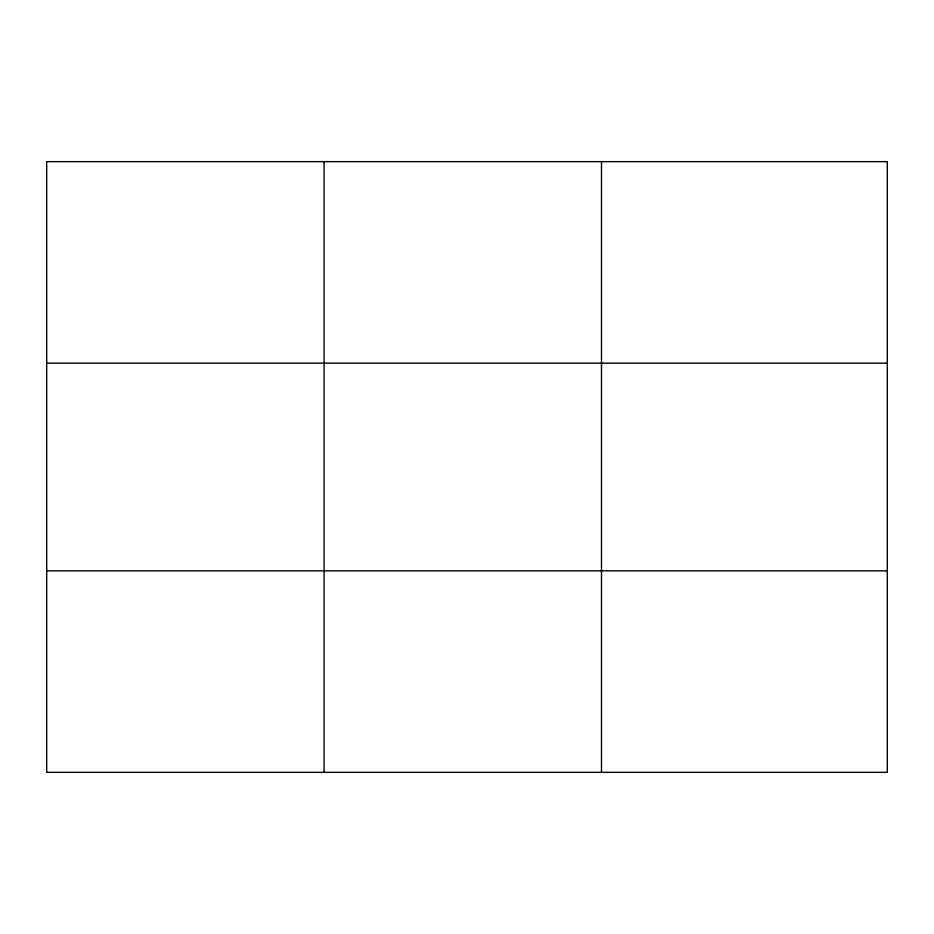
<?xml version="1.0" encoding="UTF-8"?>
<svg xmlns="http://www.w3.org/2000/svg" width="934" height="934" viewBox="0 0 934 934"><rect width="100%" height="100%" fill="white"/><g stroke="black" fill="none" stroke-linecap="round" stroke-linejoin="round"><path stroke-width="1.4" d="M324.098 772.348L324.098 161.652M601.496 772.348L601.496 161.652M46.7 363.174L887.3 363.174M46.7 570.826L887.3 570.826M887.3 161.652L887.3 772.348L46.7 772.348L46.7 161.652L887.3 161.652"/></g></svg>
